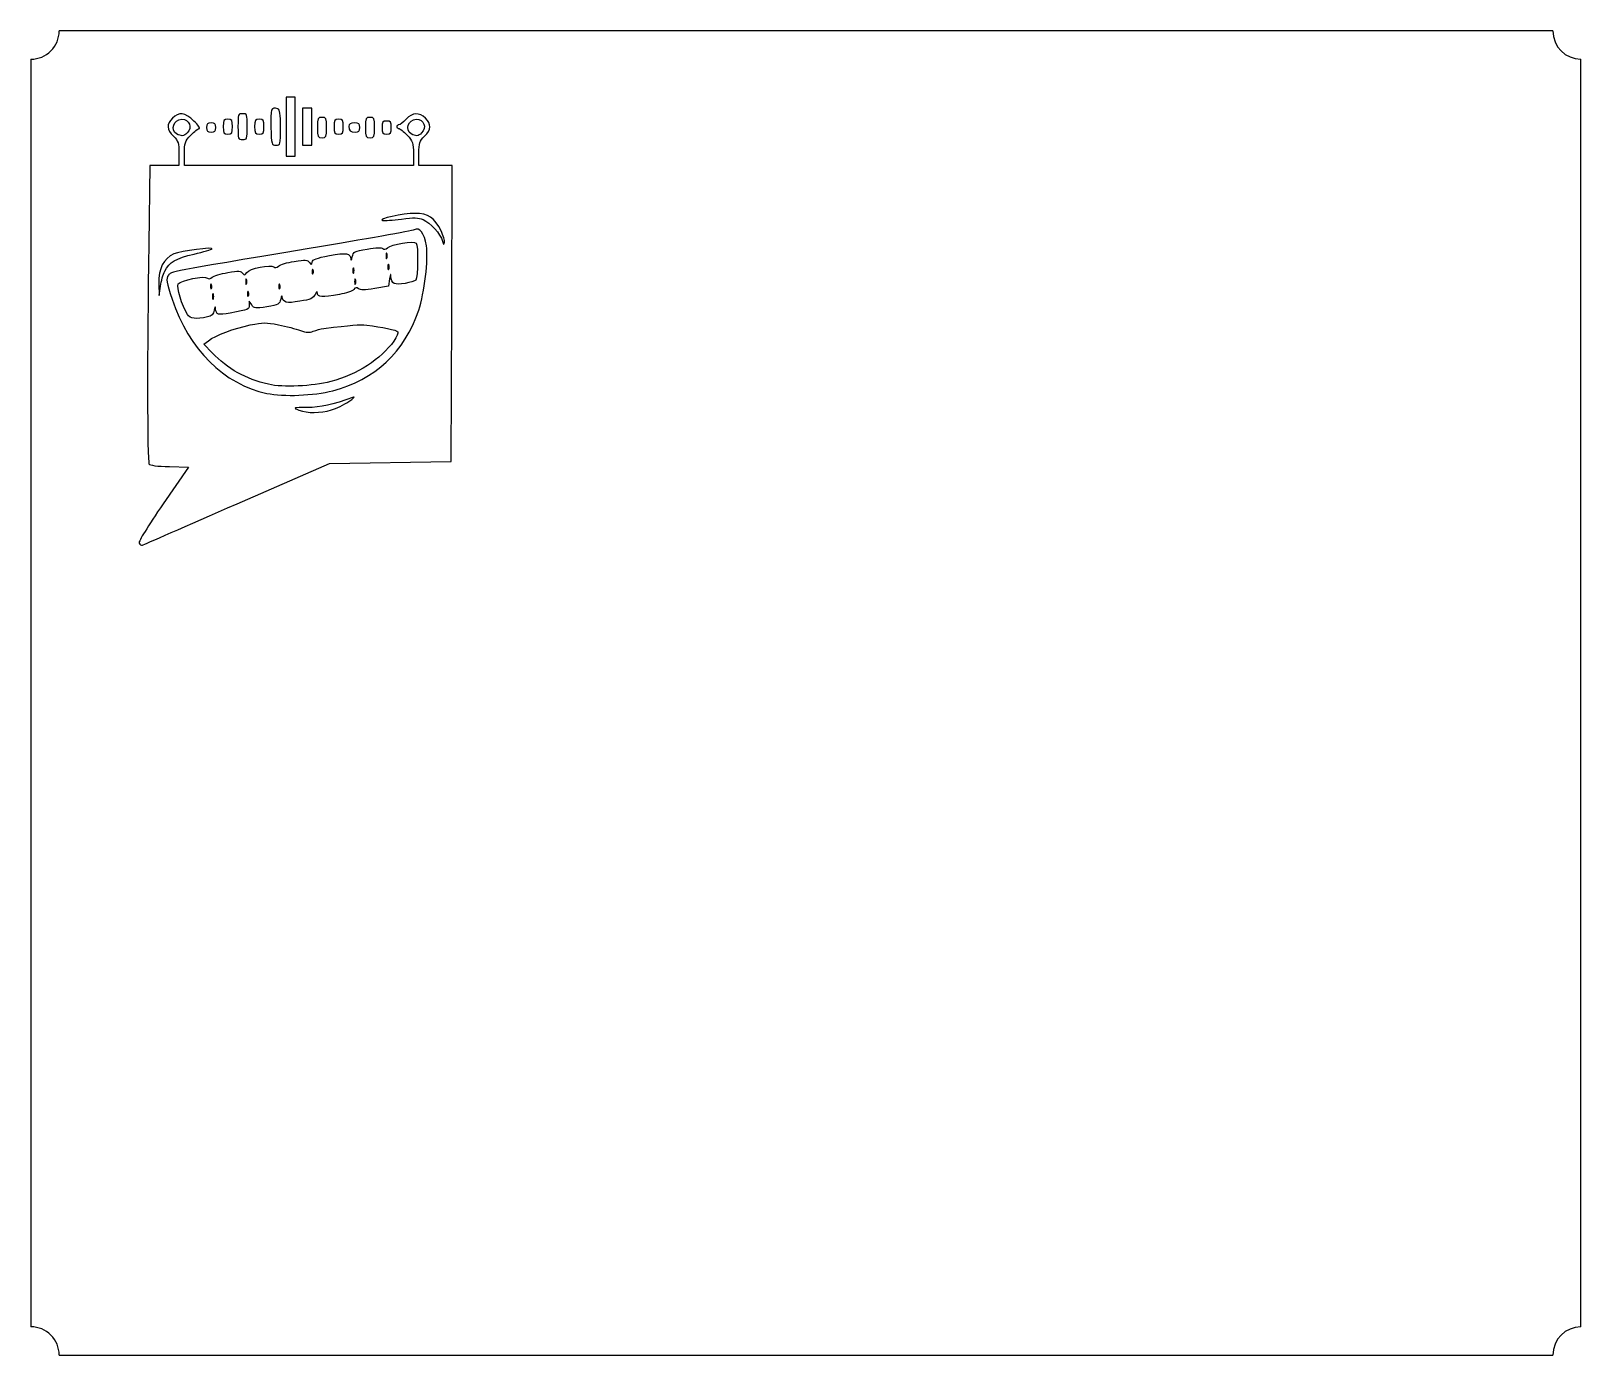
# Model space of a CAD drawing. Extents: x 0 to 165, y 0 to 141.
import ezdxf

# ---------------------------------------------------------------- set-up
doc = ezdxf.new("R2010")
doc.units = 0
doc.layers.get('0').update_dxf_attribs({"linetype": 'CONTINUOUS'})

msp = doc.modelspace()

# ---------------------------------------------------------------- linework, layer by layer
at = {"color": 1}
for p, q in [((162, 141), (3, 141)), ((0, 138), (0, 3)), ((165, 3), (165, 138)), ((3, 0), (162, 0))]:
    msp.add_line(p, q, dxfattribs=at)
at = {"color": 5}
for p, q in [((28.128539, 133.958852), (27.145706, 133.958852)), ((27.145706, 133.958852), (27.145706, 127.668715)), ((28.128539, 127.668715), (28.128539, 133.958852)), ((29.897639, 132.779449), (28.914806, 132.779449)), ((28.914806, 132.779449), (28.914806, 128.848113)), ((29.897639, 128.848113), (29.897639, 132.779449)), ((28.914806, 128.848113), (29.897639, 128.848113)), ((15.74486, 127.948445), (15.74486, 126.685882)), ((16.334557, 126.685882), (16.334557, 127.93607)), ((27.145706, 127.668715), (28.128539, 127.668715)), ((40.708823, 127.93607), (40.708823, 126.685882)), ((41.298515, 126.685877), (41.298515, 127.94844)), ((12.66381, 126.685882), (12.533782, 118.282658)), ((15.74486, 126.685882), (12.66381, 126.685882)), ((40.708823, 126.685882), (16.334557, 126.685882)), ((44.839057, 126.685877), (41.298515, 126.685877)), ((44.788749, 110.911395), (44.839057, 126.685877)), ((13.607135, 114.064302), (13.631636, 112.827932)), ((38.174686, 114.602213), (38.055143, 113.821138)), ((13.631636, 112.827932), (13.777148, 113.818364)), ((23.214355, 112.22743), (23.214355, 111.79431)), ((23.498759, 111.821391), (23.214355, 112.22743)), ((38.055143, 113.821138), (36.592759, 113.57711)), ((44.738427, 95.136918), (44.788749, 110.911395)), ((18.398495, 107.638885), (18.889909, 108.016552)), ((19.283045, 106.725683), (18.398495, 107.638885)), ((16.755791, 94.547232), (14.073901, 90.64725)), ((14.734011, 94.603711), (16.755791, 94.547232)), ((21.936689, 90.642195), (31.765026, 94.940363)), ((31.765026, 94.940363), (44.738427, 95.136918))]:
    msp.add_line(p, q, dxfattribs=at)
at = {"color": 1}
for points in [[(2.12132, 138.87868), (2.68393, 139.441289), (3, 140.204351), (3, 141)], [(162, 141), (162, 139.343146), (163.343146, 138), (165, 138)], [(0, 138), (0.795649, 138), (1.558711, 138.316071), (2.12132, 138.87868)], [(2.12132, 2.12132), (1.558711, 2.68393), (0.795649, 3), (0, 3)], [(3, 0), (3, 0.79565), (2.68393, 1.558711), (2.12132, 2.12132)], [(165, 3), (163.343146, 3), (162, 1.656854), (162, 0)]]:
    msp.add_open_spline(points, degree=3, dxfattribs=at)
at = {"color": 5}
for points in [[(17.340869, 131.403485), (16.391915, 132.324413), (15.750118, 132.409442), (15.047945, 131.707269)], [(22.526391, 132.189753), (22.049013, 132.189753), (22.034972, 132.150428), (22.034972, 130.813784)], [(23.017805, 130.813784), (23.017805, 132.150438), (23.003774, 132.189753), (22.526391, 132.189753)], [(26.261156, 132.708365), (25.578526, 132.97032), (25.473233, 132.684047), (25.53752, 130.741018)], [(26.55601, 130.721668), (26.55601, 132.205719), (26.494704, 132.618743), (26.261156, 132.708365)], [(41.995445, 131.707264), (41.336442, 132.366267), (40.602875, 132.328325), (39.922556, 131.600051)], [(15.047945, 131.707269), (14.408307, 131.067631), (14.439295, 130.516573), (15.155164, 129.80071)], [(15.499131, 130.043254), (14.799421, 130.450802), (15.198471, 131.600051), (16.039688, 131.600051)], [(16.039688, 131.600051), (16.867464, 131.600051), (17.209064, 130.733555), (16.615349, 130.139841)], [(17.009338, 129.901736), (17.380473, 130.295253), (17.78919, 130.617218), (17.917597, 130.617218)], [(17.917597, 130.617218), (18.046014, 130.617218), (17.786482, 130.971035), (17.340869, 131.403485)], [(19.184757, 131.206915), (18.791626, 131.206915), (18.693343, 131.108632), (18.693343, 130.715501)], [(18.693343, 130.715501), (18.693343, 130.322365), (18.791621, 130.224082), (19.184757, 130.224082)], [(19.676176, 130.715501), (19.676176, 131.108632), (19.577893, 131.206915), (19.184757, 131.206915)], [(19.184757, 130.224082), (19.577888, 130.224082), (19.676176, 130.322365), (19.676176, 130.715501)], [(20.953857, 131.600051), (20.511582, 131.600051), (20.462438, 131.521423), (20.462438, 130.813784)], [(20.462438, 130.813784), (20.462438, 130.106145), (20.511582, 130.027516), (20.953857, 130.027516)], [(21.445276, 130.813784), (21.445276, 131.521423), (21.396137, 131.600051), (20.953857, 131.600051)], [(20.953857, 130.027516), (21.396132, 130.027516), (21.445276, 130.106145), (21.445276, 130.813784)], [(22.034972, 130.813784), (22.034972, 129.477129), (22.049003, 129.437815), (22.526391, 129.437815)], [(22.526391, 129.437815), (23.003764, 129.437815), (23.017805, 129.477144), (23.017805, 130.813784)], [(24.295491, 131.600051), (23.853216, 131.600051), (23.804077, 131.521423), (23.804077, 130.813784)], [(23.804077, 130.813784), (23.804077, 130.106145), (23.853216, 130.027516), (24.295491, 130.027516)], [(24.78691, 130.813784), (24.78691, 131.521423), (24.737766, 131.600051), (24.295491, 131.600051)], [(24.295491, 130.027516), (24.737766, 130.027516), (24.78691, 130.106145), (24.78691, 130.813784)], [(25.53752, 130.741018), (25.598948, 128.884384), (25.609311, 128.848118), (26.078078, 128.848118)], [(26.078078, 128.848118), (26.550848, 128.848118), (26.55601, 128.868357), (26.55601, 130.721668)], [(30.978754, 131.796616), (30.514147, 131.796616), (30.48734, 131.737643), (30.48734, 130.715501)], [(30.48734, 130.715501), (30.48734, 129.693354), (30.514117, 129.634386), (30.978754, 129.634386)], [(31.470173, 130.715501), (31.470173, 131.737648), (31.443401, 131.796616), (30.978754, 131.796616)], [(30.978754, 129.634386), (31.443376, 129.634386), (31.470173, 129.693359), (31.470173, 130.715501)], [(32.747859, 131.600051), (32.305584, 131.600051), (32.25644, 131.521423), (32.25644, 130.813784)], [(32.25644, 130.813784), (32.25644, 130.106145), (32.305579, 130.027516), (32.747859, 130.027516)], [(33.239273, 130.813784), (33.239273, 131.521423), (33.190134, 131.600051), (32.747859, 131.600051)], [(32.747859, 130.027516), (33.190134, 130.027516), (33.239273, 130.106145), (33.239273, 130.813784)], [(34.418676, 131.206915), (33.977895, 131.206915), (33.828974, 131.115906), (33.828974, 130.846545)], [(33.828974, 130.846545), (33.828974, 130.369177), (33.996985, 130.224082), (34.549725, 130.224082)], [(35.008378, 130.715501), (35.008378, 131.130476), (34.916643, 131.206915), (34.418676, 131.206915)], [(34.549725, 130.224082), (34.907911, 130.224082), (35.008378, 130.331732), (35.008378, 130.715501)], [(36.089493, 131.796616), (35.624881, 131.796616), (35.598074, 131.737643), (35.598074, 130.715501)], [(35.598074, 130.715501), (35.598074, 129.693354), (35.624851, 129.634386), (36.089493, 129.634386)], [(36.580907, 130.715501), (36.580907, 131.737648), (36.554135, 131.796616), (36.089493, 131.796616)], [(36.089493, 129.634386), (36.55411, 129.634386), (36.580907, 129.693359), (36.580907, 130.715501)], [(37.858593, 131.403485), (37.428017, 131.403485), (37.367174, 131.318299), (37.367174, 130.715501)], [(37.367174, 130.715501), (37.367174, 130.112693), (37.428048, 130.027516), (37.858593, 130.027516)], [(38.350007, 130.715501), (38.350007, 131.318304), (38.289204, 131.403485), (37.858593, 131.403485)], [(37.858593, 130.027516), (38.289174, 130.027516), (38.350007, 130.112708), (38.350007, 130.715501)], [(39.15571, 131.010349), (39.036919, 131.010349), (38.939724, 130.921886), (38.939724, 130.813784)], [(38.939724, 130.813784), (38.939724, 130.705666), (39.03412, 130.617218), (39.149492, 130.617218)], [(39.149492, 130.617218), (39.264854, 130.617218), (39.662913, 130.295253), (40.034042, 129.901736)], [(39.922556, 131.600051), (39.61959, 131.275713), (39.274506, 131.010349), (39.15571, 131.010349)], [(40.463099, 130.043254), (39.76339, 130.450802), (40.162439, 131.600051), (41.003662, 131.600051)], [(41.003662, 131.600051), (41.831433, 131.600051), (42.173032, 130.733555), (41.579317, 130.139841)], [(41.888217, 129.800705), (42.60408, 130.516573), (42.635068, 131.067626), (41.995445, 131.707264)], [(15.155164, 129.80071), (15.687975, 129.267899), (15.74486, 129.089205), (15.74486, 127.948445)], [(16.615349, 130.139841), (16.259988, 129.784474), (15.984382, 129.760629), (15.499131, 130.043254)], [(16.334557, 127.93607), (16.334557, 129.090206), (16.386393, 129.241229), (17.009338, 129.901736)], [(40.034042, 129.901736), (40.656982, 129.241229), (40.708823, 129.090206), (40.708823, 127.93607)], [(41.579317, 130.139841), (41.223956, 129.784474), (40.948351, 129.760629), (40.463099, 130.043254)], [(41.298515, 127.94844), (41.298515, 129.0892), (41.355396, 129.267894), (41.888217, 129.800705)], [(40.881549, 121.575148), (39.660774, 121.575148), (36.804798, 120.957938), (37.428739, 120.828952)], [(37.428739, 120.828952), (37.624766, 120.788424), (38.527604, 120.854073), (39.435044, 120.974835)], [(39.435044, 120.974835), (40.783728, 121.154311), (41.20581, 121.143892), (41.746988, 120.917776)], [(43.657296, 119.707791), (42.98285, 121.101007), (42.278061, 121.575148), (40.881549, 121.575148)], [(41.746988, 120.917776), (42.49326, 120.605966), (43.603499, 119.368386), (43.802371, 118.62665)], [(40.78382, 119.834293), (40.580401, 119.722117), (35.548935, 118.818583), (29.602795, 117.826434)], [(42.089532, 118.125955), (41.863284, 119.492796), (41.359597, 120.151804), (40.78382, 119.834293)], [(44.007588, 118.483836), (44.048004, 118.675571), (43.890357, 119.22635), (43.657296, 119.707791)], [(12.533782, 118.282658), (12.359929, 107.048568), (12.373599, 95.193042), (12.560757, 94.898565)], [(15.216723, 117.251845), (14.089608, 116.757175), (13.573968, 115.736044), (13.607135, 114.064302)], [(14.240118, 115.422684), (14.739381, 116.388123), (15.403921, 116.776662), (17.362459, 117.248228)], [(29.602795, 117.826434), (14.301135, 115.273271), (14.934285, 115.393418), (14.636729, 114.986485)], [(19.28304, 117.788902), (19.530888, 118.045895), (15.947664, 117.572642), (15.216723, 117.251845)], [(17.362459, 117.248228), (18.364723, 117.489548), (19.228983, 117.732855), (19.28304, 117.788902)], [(31.767007, 117.078353), (33.591683, 117.415517), (34.000887, 117.345164), (34.048801, 116.686055)], [(34.197142, 116.949971), (34.315877, 117.504158), (34.396842, 117.546307), (35.791323, 117.779789)], [(35.791323, 117.779789), (36.727678, 117.936563), (37.328708, 117.957482), (37.448713, 117.837478)], [(37.448713, 117.837478), (37.568723, 117.717463), (37.748469, 117.746439), (37.944364, 117.91734)], [(37.89049, 117.29982), (37.835936, 117.434964), (37.791354, 117.324392), (37.791354, 117.054116)], [(37.89049, 116.808407), (37.945049, 116.94355), (37.945049, 117.164682), (37.89049, 117.29982)], [(37.944364, 117.91734), (38.377027, 118.294835), (40.733015, 118.681093), (40.996301, 118.417695)], [(40.996301, 118.417695), (41.238505, 118.175389), (41.206054, 114.720781), (40.959242, 114.473984)], [(41.268518, 111.259741), (41.891168, 113.115719), (42.322191, 116.720396), (42.089532, 118.125955)], [(43.802371, 118.62665), (43.904789, 118.244645), (43.950483, 118.212849), (44.007588, 118.483836)], [(22.966786, 115.27635), (23.232156, 115.701266), (25.54197, 116.181108), (25.848152, 115.874926)], [(25.848152, 115.874926), (25.972328, 115.750746), (26.148654, 115.782226), (26.350133, 115.964563)], [(26.350133, 115.964563), (26.520942, 116.119147), (27.276079, 116.343927), (28.028214, 116.464084)], [(28.028214, 116.464084), (29.226789, 116.655554), (29.424619, 116.643043), (29.629552, 116.362779)], [(29.629552, 116.362779), (29.84277, 116.071192), (29.869389, 116.074245), (29.931624, 116.397414)], [(30.031883, 115.518432), (29.969165, 115.675246), (29.922581, 115.628678), (29.913173, 115.399672)], [(29.931624, 116.397414), (29.985375, 116.676469), (30.375595, 116.821249), (31.767007, 117.078353)], [(30.016409, 115.141679), (30.081717, 115.206987), (30.088708, 115.376537), (30.031883, 115.518432)], [(34.048801, 116.686055), (34.061567, 116.510094), (34.128344, 116.628849), (34.197142, 116.949971)], [(34.352291, 115.727286), (34.297736, 115.862434), (34.253154, 115.751873), (34.253154, 115.481582)], [(34.352291, 115.235872), (34.40685, 115.371016), (34.40685, 115.592148), (34.352291, 115.727286)], [(37.791354, 117.054116), (37.791354, 116.783835), (37.835962, 116.673269), (37.89049, 116.808407)], [(38.087056, 116.120422), (38.032502, 116.255566), (37.987905, 116.144994), (37.987905, 115.874713)], [(37.987905, 115.874713), (37.987905, 115.604431), (38.032502, 115.493865), (38.087056, 115.629008)], [(38.087056, 115.629008), (38.141615, 115.764146), (38.141615, 115.985279), (38.087056, 116.120422)], [(13.777148, 113.818364), (13.857188, 114.363103), (14.065514, 115.085047), (14.240118, 115.422684)], [(14.636729, 114.986485), (14.353164, 114.598688), (14.404883, 114.246867), (15.011821, 112.434796)], [(16.654028, 110.813133), (16.075096, 111.730053), (15.471348, 113.74315), (15.677362, 114.069748)], [(15.677362, 114.069748), (15.921212, 114.456331), (18.49278, 114.974511), (18.773627, 114.693658)], [(18.773627, 114.693658), (18.895319, 114.571977), (19.07322, 114.600349), (19.270533, 114.772876)], [(19.220713, 113.945898), (19.158001, 114.102712), (19.111412, 114.056144), (19.102004, 113.827137)], [(19.205245, 113.569145), (19.270553, 113.634453), (19.277543, 113.804003), (19.220713, 113.945898)], [(19.270533, 114.772876), (19.439585, 114.920694), (20.19395, 115.146515), (20.946918, 115.274709)], [(20.946918, 115.274709), (22.119249, 115.474302), (22.346757, 115.465646), (22.530435, 115.21444)], [(22.530435, 115.21444), (22.717298, 114.958896), (22.773513, 114.966871), (22.966786, 115.27635)], [(22.951424, 114.547888), (22.89687, 114.683031), (22.852283, 114.572445), (22.852283, 114.302179)], [(22.852283, 114.302179), (22.852283, 114.031897), (22.896896, 113.921331), (22.951424, 114.056474)], [(22.951424, 114.056474), (23.005979, 114.191612), (23.005979, 114.41275), (22.951424, 114.547888)], [(26.493678, 113.945898), (26.430965, 114.102712), (26.384377, 114.056144), (26.374968, 113.827137)], [(26.478209, 113.569145), (26.543518, 113.634453), (26.550508, 113.804003), (26.493678, 113.945898)], [(29.913173, 115.399672), (29.904568, 115.192464), (29.951091, 115.076365), (30.016409, 115.141679)], [(34.253154, 115.481582), (34.253154, 115.2113), (34.297747, 115.100734), (34.352291, 115.235872)], [(34.548856, 114.547888), (34.494302, 114.683031), (34.449715, 114.572445), (34.449715, 114.302179)], [(34.449715, 114.302179), (34.449715, 114.031897), (34.494312, 113.921331), (34.548856, 114.056474)], [(34.548856, 114.056474), (34.603415, 114.191612), (34.603415, 114.41275), (34.548856, 114.547888)], [(38.322112, 114.866795), (38.302946, 115.221582), (38.256799, 115.138743), (38.174686, 114.602213)], [(39.816669, 114.123627), (38.698988, 113.914823), (38.364546, 114.081127), (38.322112, 114.866795)], [(40.959242, 114.473984), (40.866664, 114.381391), (40.352492, 114.223733), (39.816669, 114.123627)], [(15.011821, 112.434796), (16.803776, 107.084758), (20.557297, 103.356887), (25.109271, 102.406353)], [(19.102004, 113.827137), (19.093403, 113.619929), (19.139905, 113.503826), (19.205245, 113.569145)], [(19.413225, 112.975353), (19.358671, 113.110497), (19.314089, 112.99991), (19.314089, 112.729644)], [(19.314089, 112.729644), (19.314089, 112.459368), (19.358696, 112.348797), (19.413225, 112.48394)], [(19.413225, 112.48394), (19.467784, 112.619083), (19.467784, 112.840215), (19.413225, 112.975353)], [(23.033339, 113.040875), (23.024739, 112.833662), (23.071247, 112.717564), (23.13658, 112.782878)], [(23.152049, 113.159636), (23.089336, 113.316445), (23.042748, 113.269882), (23.033339, 113.040875)], [(23.13658, 112.782878), (23.201889, 112.848186), (23.208879, 113.017741), (23.152049, 113.159636)], [(26.580683, 112.439083), (26.462863, 111.888853), (26.374989, 111.840476), (25.119238, 111.634503)], [(26.374968, 113.827137), (26.366368, 113.619929), (26.412876, 113.503826), (26.478209, 113.569145)], [(26.729298, 112.704584), (26.716533, 112.880541), (26.649634, 112.761074), (26.580683, 112.439083)], [(28.616046, 112.214476), (27.181896, 111.976168), (26.774561, 112.081975), (26.729298, 112.704584)], [(30.234824, 112.930055), (30.029048, 112.52335), (29.760499, 112.404646), (28.616046, 112.214476)], [(30.484429, 113.073651), (30.482682, 113.326869), (30.416434, 113.288973), (30.234824, 112.930055)], [(32.830023, 112.946408), (30.972511, 112.635197), (30.487899, 112.661486), (30.484429, 113.073651)], [(34.36337, 113.466986), (34.23161, 113.299884), (33.541609, 113.06562), (32.830023, 112.946408)], [(34.866651, 113.551949), (34.668394, 113.71649), (34.543476, 113.695403), (34.36337, 113.466986)], [(36.592759, 113.57711), (35.515936, 113.397415), (35.060839, 113.390781), (34.866651, 113.551949)], [(18.78996, 110.543187), (17.545583, 110.276949), (16.944624, 110.3529), (16.654028, 110.813133)], [(19.503827, 111.257054), (19.407403, 110.806402), (19.240611, 110.6396), (18.78996, 110.543187)], [(19.652899, 111.414432), (19.635643, 111.733801), (19.597121, 111.693126), (19.503827, 111.257054)], [(21.20238, 110.954946), (19.943455, 110.711909), (19.686727, 110.788038), (19.652899, 111.414432)], [(23.214355, 111.79431), (23.214355, 111.337282), (23.241508, 111.348605), (21.20238, 110.954946)], [(25.119238, 111.634503), (23.860998, 111.428118), (23.766592, 111.439004), (23.498759, 111.821391)], [(32.116237, 102.687978), (36.613658, 103.855981), (39.779356, 106.820883), (41.268518, 111.259741)], [(18.889909, 108.016552), (19.629871, 108.585233), (21.643939, 109.344418), (23.344515, 109.695685)], [(23.344515, 109.695685), (24.71483, 109.978733), (25.001956, 109.979911), (26.346724, 109.70805)], [(26.346724, 109.70805), (27.164558, 109.542711), (28.211998, 109.273471), (28.67436, 109.109738)], [(28.67436, 109.109738), (29.319606, 108.881249), (29.639458, 108.861539), (30.050328, 109.024953)], [(30.050328, 109.024953), (30.34475, 109.142036), (30.850992, 109.272079), (31.17533, 109.313903)], [(31.17533, 109.313903), (34.124971, 109.694268), (34.948241, 109.75821), (35.752191, 109.669371)], [(35.752191, 109.669371), (37.314215, 109.496763), (38.945276, 109.144912), (39.062487, 108.95527)], [(39.062487, 108.95527), (39.123671, 108.856261), (38.927329, 108.419666), (38.626166, 107.985077)], [(38.626166, 107.985077), (37.297294, 106.067514), (34.687149, 104.388508), (31.922379, 103.672787)], [(25.278323, 103.374392), (22.854727, 103.934412), (20.961822, 104.99253), (19.283045, 106.725683)], [(25.109271, 102.406353), (26.88114, 102.036356), (30.106269, 102.165982), (32.116237, 102.687978)], [(31.922379, 103.672787), (29.922231, 103.155002), (26.828958, 103.01608), (25.278323, 103.374392)], [(29.406225, 100.898085), (27.887869, 100.889617), (27.857394, 100.880534), (28.521675, 100.63262)], [(34.320393, 102.013211), (32.047998, 101.178583), (30.847009, 100.906061), (29.406225, 100.898085)], [(31.975054, 100.637725), (32.50821, 100.798172), (33.342473, 101.205796), (33.828974, 101.543535)], [(33.828974, 101.543535), (34.315476, 101.881274), (34.536613, 102.092627), (34.320393, 102.013211)], [(28.521675, 100.63262), (29.455404, 100.284142), (30.806959, 100.286128), (31.975054, 100.637725)], [(12.560757, 94.898565), (12.659222, 94.743604), (13.419693, 94.64043), (14.734011, 94.603711)], [(14.073901, 90.64725), (12.411009, 88.229079), (11.435385, 86.634248), (11.506159, 86.449814)], [(11.86435, 86.248203), (11.998584, 86.300903), (16.531158, 88.278212), (21.936689, 90.642195)], [(11.506159, 86.449814), (11.568938, 86.286212), (11.730126, 86.195488), (11.86435, 86.248203)]]:
    msp.add_open_spline(points, degree=3, dxfattribs=at)

doc.saveas('drawing.dxf')
